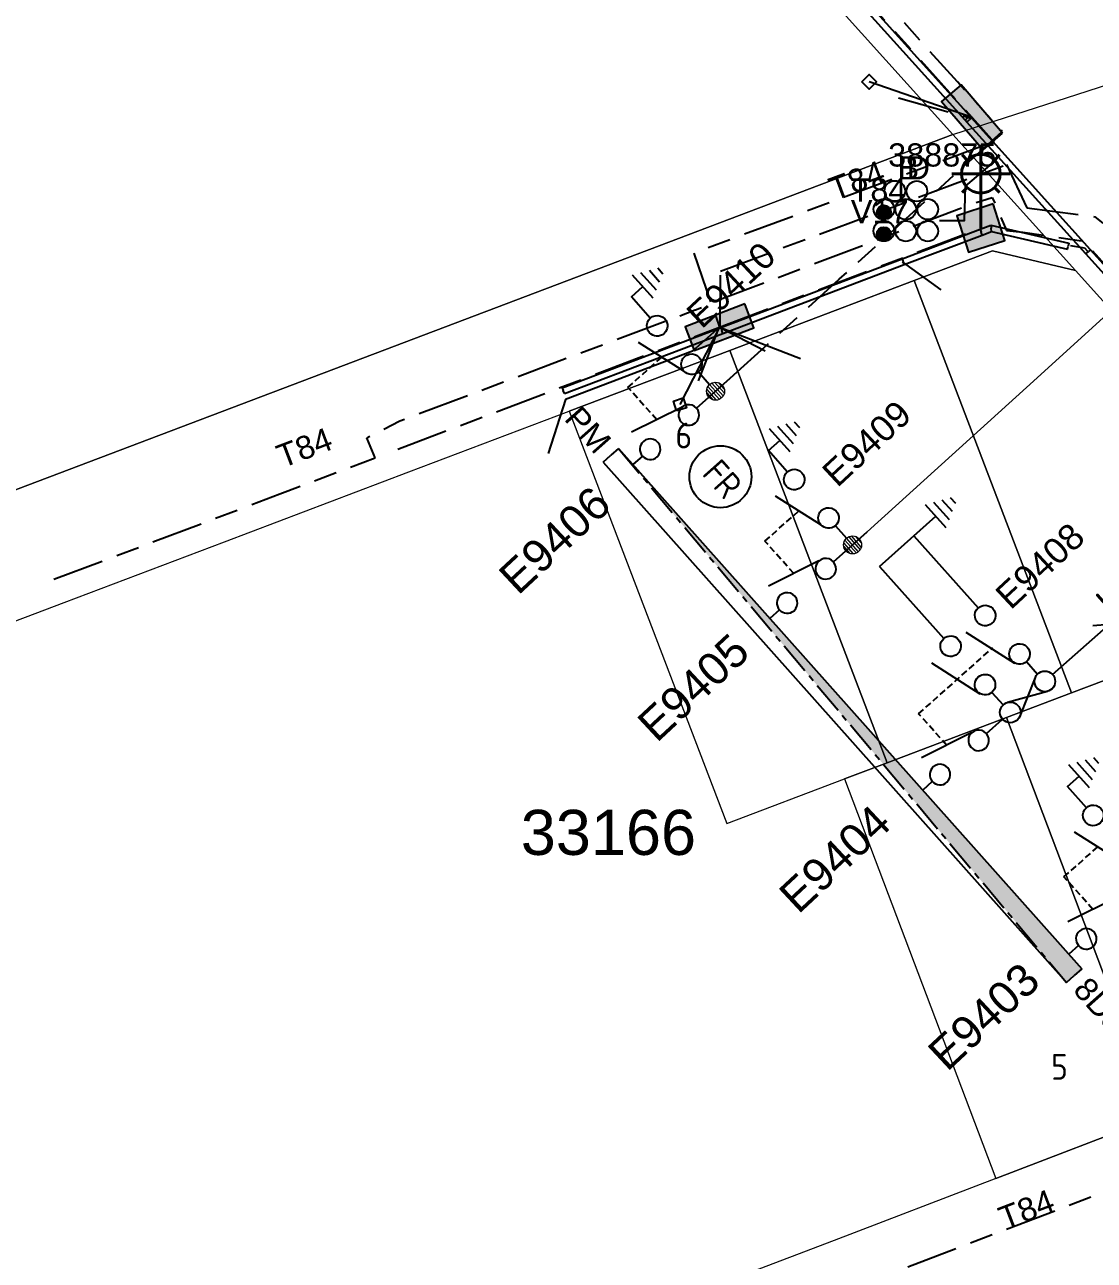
# Model space of a CAD drawing. Header units: metres. Extents: x -1 to 310379, y -2 to 6272124.
# Drawn here: x 309510.7 to 309593.7, y 6271196.6 to 6271292.4 of the extents above; entities that cross this region are included whole.
import ezdxf
from ezdxf.enums import TextEntityAlignment as Align

# ---------------------------------------------------------------- set-up
doc = ezdxf.new("R2010")
doc.units = ezdxf.units.M
for name, pattern in [('A', [0]), ('Cable Exist UG', [8.2, 4, -1.2, 1.8, -1.2]), ('CENTERX2', [4, 2.5, -0.5, 0.5, -0.5]), ('DASHED', [0.75, 0.5, -0.25])]:
    doc.linetypes.add(name, pattern=pattern)
doc.layers.get('0').update_dxf_attribs({"color": 6})
doc.layers.add('Cadastre Land Parcels_SP_EXT', color=9, linetype='Continuous', lineweight=5)
doc.layers.add('Cadastre Roads_SP_EXT', color=9, linetype='Continuous', lineweight=5)
for name, color, linetype in [('Duct_SP_EXT', 7, 'Continuous'), ('Equip_HV_NEW', 2, 'Continuous'), ('Equip_SP_SL_EXT', 7, 'Continuous'), ('Mains_HV_EXT', 7, 'Continuous'), ('Mains_HV_NEW_V17', 2, 'Continuous'), ('Mains_LV_EXT', 7, 'Continuous'), ('Mains_LV_SL_EXT', 7, 'Continuous'), ('Notes_HV_MISC', 7, 'Continuous'), ('Services_SP_EXT', 7, 'Continuous'), ('SupportsUG_SP_LV_EXT', 7, 'Continuous'), ('SupportsUG_SP_LV_SL_EXT', 7, 'Continuous'), ('Trench_SP_EXT', 7, 'Continuous')]:
    doc.layers.add(name, color=color, linetype=linetype)
doc.styles.add('ARIAL', font='arial.ttf', dxfattribs={"height": 2})
doc.styles.add('COLUMN_LABEL', font='arial.ttf')
doc.styles.add('iecARIAL', font='arial.ttf', dxfattribs={"height": 2})
doc.styles.add('iecISOCP', font='isocp.shx')
doc.styles.add('IESYMBOL1', font='isocp.shx')
doc.styles.add('ISOCP', font='isocp.shx', dxfattribs={"height": 1.75})
doc.styles.add('POLE_LABEL', font='arial.ttf')
doc.styles.get("Standard").update_dxf_attribs({"font": 'arial.ttf'})
doc.styles.add('SWG_LABEL', font='arial.ttf')
doc.styles.add('SWITCH_LABEL', font='arial.ttf', dxfattribs={"height": 2.5})
doc.linetypes.add('Cable New UG', pattern='A,7,-0.25,["x",Standard,S=2,R=0,X=0.2,Y=-0.8],-2.1', length=9.35)

# ---------------------------------------------------------------- blocks, each defined once
blk = doc.blocks.new('COLUMN_EXT')
blk.add_hatch(color=256).paths.add_polyline_path([(-1.485, 1.485), (-1.485, -1.485), (1.485, -1.485), (1.485, 1.485)])
blk.add_lwpolyline([(-1.485, -1.485), (1.485, -1.485), (1.485, 1.485), (-1.485, 1.485)], close=True)
for tag, height, style, flags, p in [('ASSET_NUM', 2.5, 'COLUMN_LABEL', 8, (2, 2)), ('STRUCTURE_PLANT_NUMBER', 0.2, 'POLE_LABEL', 9, (1.813, 0.031)), ('STREET_CODE', 0.2, 'COLUMN_LABEL', 9, (1.813, -0.2))]:
    blk.add_attdef(tag, text='', height=height, dxfattribs=dict(style=style, flags=flags)).set_placement(p, align=Align.MIDDLE_LEFT)
at = {"flags": 9}
for tag, p in [('OWNED_BY', (1.813, -0.6)), ('STATE', (1.813, -0.8)), ('COLUMN_TYPE', (1.813, -0.4)), ('USAGE', (1.813, -1)), ('STREETNAME', (1.813, -1.6)), ('SUBURB', (1.813, -1.8)), ('LEGEND', (1.813, -1.2)), ('LOCATION', (1.813, -1.4)), ('NOTES', (1.813, -2))]:
    blk.add_attdef(tag, text='', height=0.2, dxfattribs=at).set_placement(p, align=Align.MIDDLE_LEFT)
at = {"flags": 1}
blk.add_attdef('Z', (1.813, -2.351), '', height=0.2, dxfattribs=at)
blk = doc.blocks.new('PILLAR_EXT')
blk.add_hatch(color=256).paths.add_polyline_path([(-2.475, 0.99), (-2.475, -0.99), (2.475, -0.99), (2.475, 0.99)])
blk.add_lwpolyline([(-2.475, -0.99), (2.475, -0.99), (2.475, 0.99), (-2.475, 0.99)], close=True)
at = {"style": 'iecARIAL', "flags": 8}
blk.add_attdef('ASSET_NUM', (1.5, 3.5), '', height=2.5, dxfattribs=at)
for tag, p, flags in [('OWNED_BY', (0, -0.2), 9), ('STATE', (0, -0.4), 9), ('SUPPORT_TYPE', (0, -0.6), 9), ('USAGE', (0, -0.8), 9), ('LEGEND', (0, -1), 9), ('STREETNAME', (0, -1.8), 9), ('SUBURB', (0, -2), 1), ('LOCATION', (0, -1.2), 9), ('NOTES', (0, -1.4), 9), ('PARENT', (0, -1.6), 9)]:
    blk.add_attdef(tag, p, '', height=0.2, dxfattribs=dict(flags=flags))
blk = doc.blocks.new('DUCT_EXT')
blk.add_circle((0, 0.8), 0.8)
at = {"flags": 1}
blk.add_attdef('Z', (0, 0), '', height=0.2, dxfattribs=at)
at = {"flags": 9}
for tag, p in [('DUCT_CODE', (0, 0)), ('XSECT_TYPE', (0, -0.2)), ('STATE', (0, -0.6)), ('FB_REFERENCE', (0, -0.4)), ('NOTES', (0, -0.8))]:
    blk.add_attdef(tag, text='', height=0.2, dxfattribs=at).set_placement(p, align=Align.MIDDLE_LEFT)
blk = doc.blocks.new('SL_LANTERN_EXT')
at = {"lineweight": 40}
for p, q in [((0, 1.968), (0, 6.468)), ((-1.459, 5.676), (-1.061, 5.278)), ((1.458, 5.676), (1.06, 5.278)), ((-2.25, 4.218), (2.25, 4.218)), ((-1.459, 2.759), (-1.061, 3.157)), ((1.458, 2.759), (1.06, 3.157)), ((0, 0), (0, 2.721))]:
    blk.add_line(p, q, dxfattribs=at)
blk.add_circle((0, 4.218), 1.5, dxfattribs=at)
at = {"style": 'iecARIAL', "flags": 8}
blk.add_attdef('ASSET_NUM', (1.5, 1.5), '', height=2.5, dxfattribs=at)
for tag, p, height, flags in [('CONSTRUCTED_VOLTAGE', (0.981, -0.653), 0.2, 9), ('CONTROL_TYPE', (0.981, -0.853), 0.2, 9), ('LANTERN_PURPOSE', (0.981, -1.053), 0.2, 9), ('LNUMBER', (2.181, -3.253), 2.5, 8), ('OPERATING_VOLTAGE', (0.981, -1.653), 0.2, 9), ('ORIENTATION', (0.981, -1.853), 0.2, 9), ('OWNED_BY', (0.981, -2.053), 0.2, 9), ('LANTERN_TYPE', (0.981, -1.253), 0.2, 9), ('NO_PHASES', (0.981, -1.453), 0.2, 9), ('STATE', (0.981, -2.253), 0.2, 9), ('CEXIST', (0.981, -2.653), 0.2, 9), ('CNEW', (0.981, -2.853), 0.2, 9), ('CNUMBER', (0.981, -3.053), 0.2, 9), ('USAGE', (0.981, -2.453), 0.2, 9), ('CREMOVE', (0.981, -3.253), 0.2, 9), ('CREPLACE', (0.981, -3.453), 0.2, 9), ('LKINGHEIGHT', (0.981, -3.653), 0.2, 9), ('LBRACKET', (0.981, -3.853), 0.2, 9), ('LBRACKETVOCAB', (0.981, -4.053), 0.2, 9), ('LCATEGORY', (0.981, -4.253), 0.2, 9), ('LCHARGE1', (0.981, -4.453), 0.2, 9), ('LCHARGE1PERCENT', (0.981, -4.653), 0.2, 9), ('LCHARGE2', (0.981, -4.853), 0.2, 9), ('LCHARGE2PERCENT', (0.981, -5.053), 0.2, 9), ('LCHARGE3', (0.981, -5.253), 0.2, 9), ('LCHARGE3PERCENT', (0.981, -5.453), 0.2, 9), ('LEXIST', (0.981, -5.653), 0.2, 9), ('LLAMP', (0.981, -5.853), 0.2, 9), ('LLAMPVOCAB', (0.981, -6.053), 0.2, 9), ('LMAST', (0.981, -6.253), 0.2, 9), ('LMASTVOCAB', (0.981, -6.453), 0.2, 9), ('LNEW', (0.981, -6.653), 0.2, 9), ('LANTNUMBER', (0.981, -6.853), 0.2, 9), ('LOUTREACH', (0.981, -7.253), 0.2, 9), ('LOUTREACHVOCAB', (0.981, -7.453), 0.2, 9), ('LRATECODE', (0.981, -7.653), 0.2, 9), ('LREMOVE', (0.981, -7.853), 0.2, 9), ('LREPLACE', (0.981, -8.053), 0.2, 9), ('LTYPE', (0.981, -8.253), 0.2, 9), ('LTYPEVOCAB', (0.981, -8.453), 0.2, 9), ('LEGEND', (0.981, -8.653), 0.2, 9), ('STREETNAME', (0.981, -9.253), 0.2, 9), ('SUBURB', (0.981, -9.453), 0.2, 1), ('LOCATION', (0.981, -8.853), 0.2, 9), ('NOTES', (0.981, -9.053), 0.2, 9)]:
    blk.add_attdef(tag, p, '', height=height, dxfattribs=dict(flags=flags))
blk = doc.blocks.new('CCP_EXT')
at = {"flags": 9}
for tag, p in [('STATE', (0, -1.8)), ('USAGE', (0, -1.2)), ('LEGEND', (0, -1.4)), ('LIFE_SUPPORT', (0, -1.6)), ('NOTES', (0, -2))]:
    blk.add_attdef(tag, text='', height=0.2, dxfattribs=at).set_placement(p, align=Align.MIDDLE_LEFT)
blk.add_wipeout([(0, 0.566), (0.566, 0), (0, -0.566), (-0.566, 0)])
blk.add_lwpolyline([(-0.566, 0), (0, 0.566), (0.566, 0), (0, -0.566), (-0.566, 0)])
at = {"flags": 1}
blk.add_attdef('Z', (0, 0), '', height=0.2, dxfattribs=at)
at = {"flags": 9}
for tag, p in [('CCP_TYPE', (0, 0)), ('OPERATING_VOLTAGE', (0, -0.6)), ('ORIENTATION', (0, -0.8)), ('OWNED_BY', (0, -1)), ('CONSTRUCTED_VOLTAGE', (0, -0.2)), ('NO_PHASES', (0, -0.4))]:
    blk.add_attdef(tag, text='', height=0.2, dxfattribs=at).set_placement(p, align=Align.MIDDLE_LEFT)
blk = doc.blocks.new('CABLE_LARGE_EXT')
h = blk.add_hatch(color=256)
edge = h.paths.add_edge_path()
edge.add_arc((0, 0.55), 0.55, 0, 360)
blk.add_circle((0, 0.55), 0.55)
at = {"flags": 1}
blk.add_attdef('Z', (0, 0), '', height=0.2, dxfattribs=at)
at = {"flags": 9}
for tag, p in [('COND_CODE', (0, 0)), ('XSECT_SIZE', (0, -0.6)), ('STATE', (0, -0.4)), ('FB_REFERENCE', (0, -0.2)), ('NOTES', (0, -0.8))]:
    blk.add_attdef(tag, text='', height=0.2, dxfattribs=at).set_placement(p, align=Align.MIDDLE_LEFT)
blk = doc.blocks.new('SWG_SIE_TRF_NOES_NEW')
for p, q in [((7.008, 0.801), (2.793, 1.949)), ((14.679, 0), (20.536, -0.004))]:
    blk.add_line(p, q)
at = {"linetype": 'DASHED'}
blk.add_lwpolyline([(4.901, 1.375), (4.901, 4.638), (12.609, 4.638)], dxfattribs=at)
for points in [[(2.2, 0.011), (1.2, 0.011)], [(19.536, -0.753), (20.536, -0.004), (19.536, 0.747)], [(7.8, 0), (9.453, 0)]]:
    blk.add_lwpolyline(points)
for points in [[(2.998, -0.79, 1), (3.002, 0.81, 1)], [(6.998, -0.798, 1), (7.002, 0.801, 1)]]:
    blk.add_lwpolyline(points, format="xyb", close=True)
at = {"flags": 1}
blk.add_attdef('Z', (0, 0), '', height=0.2, dxfattribs=at)
at = {"style": 'SWITCH_LABEL', "flags": 9}
blk.add_attdef('STREET_CODE', text='', height=0.2, dxfattribs=at).set_placement((0, -0.2), align=Align.MIDDLE_LEFT)
at = {"flags": 9}
for tag, p in [('ORIENTATION', (0, -0.4)), ('SUBURB', (0, -1)), ('USAGE', (0, -0.8)), ('PARENT', (0, -0.6)), ('STREETNAME', (0, -1.2)), ('OWNED_BY', (0.004, -1.886)), ('LOCATION', (0, -1.4)), ('NOTES', (0, -1.6)), ('OPERATED_BY', (-0.002, -2.108)), ('MAINTAINED_BY', (-0.003, -2.315))]:
    blk.add_attdef(tag, text='', height=0.2, dxfattribs=at).set_placement(p, align=Align.MIDDLE_LEFT)
blk = doc.blocks.new('SWG_FUSE_NEW')
for points in [[(1.151, 0.718), (4.044, -0.706)], [(1.16, -0.715), (4.044, 0.727)]]:
    blk.add_lwpolyline(points)
for centre in [(0.8, -0.001), (4.4, 0.01)]:
    blk.add_circle(centre, 0.8)
blk = doc.blocks.new('SWG_SIE_TRF_NEW')
at = {"linetype": 'CENTERX2'}
blk.add_blockref('SWG_SIE_TRF_NOES_NEW', (0, 0), dxfattribs=at)
at = {"linetype": 'CENTERX2', "rotation": 180}
blk.add_blockref('SWG_FUSE_NEW', (14.679, 0), dxfattribs=at)
at = {"style": 'IESYMBOL1'}
blk.add_text('TRF', height=2.5, rotation=89.98256, dxfattribs=at).set_placement((22.515, -0.055), align=Align.MIDDLE_CENTER)
blk = doc.blocks.new('SWG_SIE_SU_NEW')
blk.add_line((5.808, 0.79), (1.594, 1.938))
at = {"linetype": 'A', "lineweight": 0}
for p, q in [((7.981, 0.347), (7.98, -0.368)), ((8.18, -0.584), (8.181, 0.562)), ((8.381, 0.659), (8.379, -0.682)), ((8.579, -0.712), (8.581, 0.688)), ((8.781, 0.659), (8.779, -0.683)), ((8.98, -0.588), (8.981, 0.564)), ((9.181, 0.351), (9.18, -0.376))]:
    blk.add_line(p, q, dxfattribs=at)
at = {"linetype": 'DASHED'}
blk.add_lwpolyline([(3.701, 1.364), (3.701, 4.733), (7.222, 4.733)], dxfattribs=at)
for points in [[(1, 0), (0, 0)], [(6.6, -0.012), (10.1, -0.012)]]:
    blk.add_lwpolyline(points)
for points in [[(1.798, -0.802, 1), (1.802, 0.798, 1)], [(5.798, -0.81, 1), (5.802, 0.79, 1)]]:
    blk.add_lwpolyline(points, format="xyb", close=True)
at = {"linetype": 'A', "lineweight": 0}
blk.add_circle((8.582, -0.012), 0.7, dxfattribs=at)
at = {"style": 'SWG_LABEL', "flags": 8}
blk.add_attdef('ASSET_NUM', text='', height=2.5, rotation=179.95437, dxfattribs=at).set_placement((-2.4, 0.012), align=Align.MIDDLE_LEFT)
at = {"flags": 1}
blk.add_attdef('Z', (0, 0), '', height=0.2, dxfattribs=at)
at = {"style": 'SWITCH_LABEL', "flags": 9}
blk.add_attdef('STREET_CODE', text='', height=0.2, dxfattribs=at).set_placement((0, 0), align=Align.MIDDLE_LEFT)
at = {"flags": 9}
for tag, p in [('ORIENTATION', (0, -0.2)), ('SUBURB', (0, -0.8)), ('STREETNAME', (0, -1)), ('USAGE', (0, -0.6)), ('PARENT', (0, -0.4)), ('OPERATED_BY', (-0.013, -1.84)), ('OWNED_BY', (-0.007, -1.617)), ('LOCATION', (0, -1.2)), ('NOTES', (0, -1.4)), ('MAINTAINED_BY', (-0.015, -2.047))]:
    blk.add_attdef(tag, text='', height=0.2, dxfattribs=at).set_placement(p, align=Align.MIDDLE_LEFT)
blk = doc.blocks.new('SWG_SIE_TRS_ES_1_NEW')
for p, q in [((-6.103, 4.327), (-1.804, 5.547)), ((-6.103, 0.747), (-1.804, 1.966)), ((5.301, -2.29), (7.701, -2.285)), ((5.603, -2.89), (7.403, -2.886)), ((5.904, -3.489), (7.104, -3.486)), ((6.205, -4.088), (6.805, -4.087))]:
    blk.add_line(p, q)
for points in [[(-5.789, 2.759, -1), (-5.793, 4.359, -1)], [(-1.789, 2.767, -1), (-1.793, 4.367, -1)], [(-5.789, -0.821, -1), (-5.793, 0.779, -1)], [(-1.789, -0.813, -1), (-1.793, 0.787, -1)]]:
    blk.add_lwpolyline(points, format="xyb", close=True)
for points in [[(-6.591, 3.558), (-7.891, 3.558)], [(6.501, 3.569), (-0.991, 3.569)], [(6.501, 3.569), (6.501, -2.288)], [(-6.591, -0.023), (-7.891, -0.023)], [(6.501, -0.012), (-0.991, -0.012)]]:
    blk.add_lwpolyline(points)
at = {"flags": 1}
blk.add_attdef('Z', (0, 0), '', height=0.2, dxfattribs=at)
at = {"style": 'SWITCH_LABEL', "flags": 9}
blk.add_attdef('STREET_CODE', text='', height=0.2, dxfattribs=at).set_placement((0, -0.2), align=Align.MIDDLE_LEFT)
at = {"flags": 9}
for tag, p in [('ORIENTATION', (0, -0.4)), ('SUBURB', (0, -1)), ('USAGE', (0, -0.8)), ('PARENT', (0, -0.6)), ('STREETNAME', (0, -1.2)), ('LOCATION', (0, -1.4)), ('NOTES', (0, -1.6)), ('OWNED_BY', (0.012, -1.804)), ('OPERATED_BY', (0.005, -2.026)), ('MAINTAINED_BY', (0.004, -2.233))]:
    blk.add_attdef(tag, text='', height=0.2, dxfattribs=at).set_placement(p, align=Align.MIDDLE_LEFT)
at = {"style": 'SWG_LABEL', "flags": 8}
blk.add_attdef('ASSET_NUM', text='', height=2.5, dxfattribs=at).set_placement((-1.812, -2.264), align=Align.MIDDLE_CENTER)
blk = doc.blocks.new('SWG_SIE_ES_NEW')
for p, q in [((-5.793, 0.779), (-1.793, 1.926)), ((0.012, -1.212), (2.412, -1.207)), ((0.313, -1.811), (2.113, -1.807)), ((0.614, -2.41), (1.814, -2.408)), ((0.915, -3.01), (1.515, -3.008))]:
    blk.add_line(p, q)
for points in [[(-5.789, -0.821, -1), (-5.793, 0.779, -1)], [(-1.789, -0.813, -1), (-1.793, 0.787, -1)]]:
    blk.add_lwpolyline(points, format="xyb", close=True)
for points in [[(-6.591, -0.023), (-7.891, -0.023)], [(-0.991, -0.012), (1.212, -0.012), (1.212, -1.209)]]:
    blk.add_lwpolyline(points)
at = {"flags": 1}
blk.add_attdef('Z', (0, 0), '', height=0.2, dxfattribs=at)
at = {"style": 'SWITCH_LABEL', "flags": 9}
blk.add_attdef('STREET_CODE', text='', height=0.2, dxfattribs=at).set_placement((0, -0.2), align=Align.MIDDLE_LEFT)
at = {"flags": 9}
for tag, p in [('ORIENTATION', (0, -0.4)), ('SUBURB', (0, -1)), ('USAGE', (0, -0.8)), ('PARENT', (0, -0.6)), ('OPERATED_BY', (-0.003, -2.005)), ('STREETNAME', (0, -1.2)), ('OWNED_BY', (0.004, -1.783)), ('LOCATION', (0, -1.4)), ('NOTES', (0, -1.6)), ('MAINTAINED_BY', (-0.004, -2.212))]:
    blk.add_attdef(tag, text='', height=0.2, dxfattribs=at).set_placement(p, align=Align.MIDDLE_LEFT)
at = {"style": 'ARIAL', "flags": 8}
blk.add_attdef('ASSET_NUM', text='', height=2, dxfattribs=at).set_placement((14.296, -5.086), align=Align.MIDDLE_RIGHT)
blk = doc.blocks.new('*U152')
for p, q in [((-1.6, 0), (-1.6, 54.053)), ((-1.6, 54.053), (-0.8, 54.053)), ((0, 54.053), (-0.8, 54.053)), ((0, 0), (0, 54.053)), ((-1.6, 0), (-0.8, 0)), ((0, 0), (-0.8, 0))]:
    blk.add_line(p, q)
at = {"style": 'ARIAL'}
blk.add_attdef('SWG_TYPE', text='', height=1.8, rotation=90, dxfattribs=at).set_placement((-0.8, 54.798), align=Align.MIDDLE_LEFT)
blk.add_attdef('SUB_TYPE', text='', height=1.8, rotation=90, dxfattribs=at).set_placement((-0.8, -0.757), align=Align.MIDDLE_RIGHT)
blk = doc.blocks.new('FAULT_INDIC_SE')
blk.add_circle((0, 0), 2.4)
at = {"insert": (-1.152, 1.002), "char_height": 2, "width": 2.70423, "attachment_point": 1, "style": 'iecISOCP'}
blk.add_mtext('FR', dxfattribs=at)

msp = doc.modelspace()

# ---------------------------------------------------------------- hatches: boundary and pattern name
at = {"layer": 'Equip_HV_NEW'}
h = msp.add_hatch(color=2, dxfattribs=at)
h.dxf.hatch_style = 1
h.paths.add_polyline_path([(309556.764, 6271259.574), (309591.517, 6271218.142), (309592.712, 6271219.206)])

# ---------------------------------------------------------------- linework, layer by layer
at = {"layer": 'Cadastre Land Parcels_SP_EXT', "linetype": 'Continuous'}
for points in [[(309208.967, 6271142.215), (309340.355, 6271192.033), (309365.969, 6271201.745), (309582.708, 6271283.918), (309551.286, 6271318.8), (309459.13, 6271283.839), (308935.823, 6271085.289), (308927.303, 6271082.195), (308967.596, 6271051.044), (308967.848, 6271050.785), (309208.967, 6271142.215)], [(309601.287, 6271244.168), (309614.13, 6271249.038), (309592.209, 6271273.371), (309585.77, 6271274.901), (309579.701, 6271272.601), (309591.902, 6271240.609), (309601.287, 6271244.168)], [(309586.849, 6271238.693), (309591.902, 6271240.609), (309579.701, 6271272.601), (309565.393, 6271267.18), (309577.598, 6271235.185), (309586.849, 6271238.693)], [(309574.303, 6271233.936), (309577.598, 6271235.185), (309565.393, 6271267.18), (309552.956, 6271262.47), (309565.164, 6271230.471), (309574.303, 6271233.936)], [(309613.019, 6271213.266), (309601.287, 6271244.168), (309591.902, 6271240.609), (309586.849, 6271238.693), (309598.583, 6271207.743), (309613.019, 6271213.266)], [(309598.583, 6271207.743), (309586.849, 6271238.693), (309577.598, 6271235.185), (309574.303, 6271233.936), (309586.03, 6271202.941), (309598.583, 6271207.743)]]:
    msp.add_lwpolyline(points, close=True, dxfattribs=at)
at = {"layer": 'Cadastre Roads_SP_EXT', "linetype": 'Continuous'}
msp.add_lwpolyline([(309645.549, 6271214.158), (309635.133, 6271225.721), (309634.076, 6271221.322), (309613.019, 6271213.266), (309598.583, 6271207.743), (309586.03, 6271202.941), (309573.487, 6271198.142), (309559.102, 6271192.64), (309546.591, 6271187.854), (309534.094, 6271183.072), (309519.752, 6271177.586), (309507.283, 6271172.817), (309494.828, 6271168.052), (309480.584, 6271162.603), (309468.156, 6271157.849), (309455.739, 6271153.097), (309441.495, 6271147.648), (309429.11, 6271142.911), (309412.069, 6271136.391), (309402.612, 6271132.774), (309407.648, 6271123.169), (309645.549, 6271214.158)], close=True, dxfattribs=at)
at = {"layer": 'Duct_SP_EXT'}
for p, q in [((309583.655, 6271285.048), (309583.833, 6271285.209)), ((309583.655, 6271285.048), (309583.833, 6271285.209)), ((309583.792, 6271284.895), (309583.655, 6271285.048)), ((309583.792, 6271284.895), (309583.971, 6271285.056)), ((309593.011, 6271274.662), (309583.792, 6271284.895)), ((309584.011, 6271285.369), (309583.833, 6271285.209)), ((309584.011, 6271285.369), (309583.833, 6271285.209)), ((309584.149, 6271285.216), (309583.971, 6271285.056)), ((309584.149, 6271285.216), (309584.011, 6271285.369)), ((309593.368, 6271274.983), (309584.149, 6271285.216)), ((309578.762, 6271274.285), (309584.809, 6271276.579)), ((309578.932, 6271273.836), (309584.979, 6271276.13)), ((309584.809, 6271276.579), (309585.658, 6271276.901)), ((309584.809, 6271276.579), (309584.894, 6271276.354)), ((309584.809, 6271276.579), (309584.894, 6271276.354)), ((309584.979, 6271276.13), (309584.894, 6271276.354)), ((309584.979, 6271276.13), (309584.894, 6271276.354)), ((309584.979, 6271276.13), (309585.691, 6271276.4)), ((309585.658, 6271276.901), (309591.703, 6271275.487)), ((309585.658, 6271276.901), (309585.675, 6271276.65)), ((309585.691, 6271276.4), (309585.675, 6271276.65)), ((309585.691, 6271276.4), (309591.594, 6271275.02)), ((309591.594, 6271275.02), (309591.648, 6271275.253)), ((309591.703, 6271275.487), (309591.648, 6271275.253)), ((309564.703, 6271268.951), (309578.762, 6271274.285)), ((309578.762, 6271274.285), (309578.847, 6271274.06)), ((309578.762, 6271274.285), (309578.847, 6271274.06)), ((309593.011, 6271274.662), (309593.189, 6271274.823)), ((309593.011, 6271274.662), (309593.189, 6271274.823)), ((309607.222, 6271258.888), (309593.011, 6271274.662)), ((309593.368, 6271274.983), (309593.189, 6271274.823)), ((309593.368, 6271274.983), (309593.189, 6271274.823)), ((309607.578, 6271259.209), (309593.368, 6271274.983)), ((309564.873, 6271268.502), (309578.932, 6271273.836)), ((309578.932, 6271273.836), (309578.847, 6271274.06)), ((309578.932, 6271273.836), (309578.847, 6271274.06)), ((309552.405, 6271264.285), (309564.703, 6271268.951)), ((309564.703, 6271268.951), (309564.788, 6271268.726)), ((309564.703, 6271268.951), (309564.788, 6271268.726)), ((309564.873, 6271268.502), (309564.788, 6271268.726)), ((309564.873, 6271268.502), (309564.788, 6271268.726)), ((309552.405, 6271264.285), (309552.49, 6271264.061)), ((309552.576, 6271263.837), (309552.49, 6271264.061))]:
    msp.add_line(p, q, dxfattribs=at)
msp.add_lwpolyline([(309581.659, 6271277.26), (309583.602, 6271277.26), (309583.67, 6271279.922), (309586.091, 6271281.953)], dxfattribs=at)
at = {"layer": 'Equip_HV_NEW', "linetype": 'CENTERX2'}
msp.add_line((309556.764, 6271259.574), (309591.517, 6271218.142), dxfattribs=at)
at = {"layer": 'Mains_LV_EXT', "linetype": 'Cable Exist UG'}
for points in [[(309564.656, 6271269.007), (309564.676, 6271273.333), (309564.676, 6271273.333), (309586.862, 6271281.596), (309588.448, 6271278.244), (309588.448, 6271278.244), (309593.702, 6271277.539), (309594.337, 6271277.054), (309604.777, 6271286.658), (309610.525, 6271279.838)], [(309584.194, 6271285.257), (309585.908, 6271283.344), (309585.67, 6271283.275), (309585.67, 6271283.275), (309562.601, 6271274.724), (309564.602, 6271268.977)]]:
    msp.add_lwpolyline(points, dxfattribs=at)
at = {"layer": 'Mains_LV_EXT', "linetype": 'Cable Exist UG', "flags": 128}
msp.add_lwpolyline([(309603.814, 6271246.845), (309610.965, 6271249.715), (309610.965, 6271249.715), (309616.819, 6271251.876), (309617.442, 6271251.338), (309618.026, 6271250.689), (309637.951, 6271228.569), (309639.46, 6271226.938), (309639.001, 6271225.045), (309639.001, 6271225.045), (309638.871, 6271224.554), (309637.362, 6271218.279), (309617.881, 6271210.836), (309614.288, 6271209.462), (309594.873, 6271202.046), (309594.873, 6271202.046), (309574.794, 6271194.376), (309572.863, 6271193.589), (309572.015, 6271195.456), (309572.015, 6271195.456), (309547.215, 6271185.983)], dxfattribs=at)
at = {"layer": 'Mains_LV_SL_EXT', "linetype": 'Cable Exist UG'}
msp.add_lwpolyline([(309564.602, 6271268.977), (309584.871, 6271276.666)], dxfattribs=at)
at = {"layer": 'Services_SP_EXT'}
msp.add_lwpolyline([(309564.602, 6271268.977), (309570.879, 6271266.559)], dxfattribs=at)
at = {"layer": 'Trench_SP_EXT', "linetype": 'Cable Exist UG'}
for points in [[(309578.476, 6271286.776), (309584.032, 6271285.22)], [(309591.833, 6271275.308), (309592.907, 6271275.137), (309593.138, 6271274.88)], [(309581.787, 6271271.886), (309578.783, 6271274.036)], [(309562.985, 6271264.818), (309564.602, 6271268.977), (309568.875, 6271266.774)]]:
    msp.add_lwpolyline(points, dxfattribs=at)

# ---------------------------------------------------------------- block references
at = {"layer": 'Duct_SP_EXT'}
for name, p in [('DUCT_EXT', (309578.197, 6271278.742)), ('DUCT_EXT', (309579.908, 6271278.726)), ('DUCT_EXT', (309577.353, 6271277.333)), ('CABLE_LARGE_EXT', (309577.353, 6271277.333)), ('DUCT_EXT', (309579.049, 6271277.328)), ('DUCT_EXT', (309580.749, 6271277.328)), ('DUCT_EXT', (309577.349, 6271275.646)), ('DUCT_EXT', (309579.049, 6271275.628)), ('DUCT_EXT', (309580.749, 6271275.628)), ('CABLE_LARGE_EXT', (309577.349, 6271275.646))]:
    msp.add_blockref(name, p, dxfattribs=at)
at = {"layer": 'Equip_HV_NEW', "linetype": 'CENTERX2'}
ref = msp.add_blockref('SWG_SIE_ES_NEW', (309569.191, 6271258.488), dxfattribs=dict(at, rotation=131.685550996387))
ref.add_attrib('ASSET_NUM', 'E9409', dxfattribs={"layer": '0', "height": 2, "rotation": 43, "style": 'ARIAL'}).set_placement((309578.967, 6271262.72), align=Align.MIDDLE_RIGHT)
at = {"layer": 'Equip_HV_NEW', "linetype": 'CENTERX2', "rotation": 311.685550996387}
msp.add_blockref('FAULT_INDIC_SE', (309564.677, 6271257.378), dxfattribs=at)
at = {"layer": 'Equip_HV_NEW', "linetype": 'CENTERX2'}
ref = msp.add_blockref('SWG_SIE_SU_NEW', (309568.505, 6271246.389), dxfattribs=dict(at, rotation=41.68555099638694))
ref.add_attrib('ASSET_NUM', 'E9405', dxfattribs={"layer": '0', "height": 2.5, "rotation": 43, "style": 'SWG_LABEL'}).set_placement((309558.875, 6271237.595), align=Align.MIDDLE_LEFT)
ref = msp.add_blockref('SWG_SIE_TRS_ES_1_NEW', (309584.002, 6271247.94), dxfattribs=dict(at, rotation=131.685550996387))
ref.add_attrib('ASSET_NUM', '         E9408', dxfattribs={"layer": '0', "height": 2, "rotation": 43, "style": 'SWG_LABEL'}).set_placement((309586.898, 6271248.092), align=Align.MIDDLE_CENTER)
ref = msp.add_blockref('SWG_SIE_TRF_NEW', (309579.473, 6271232.268), dxfattribs=dict(at, rotation=41.68555099638694))
ref.add_attrib('ASSET_NUM', 'E9404', dxfattribs={"layer": '0', "height": 2.5, "rotation": 43, "style": 'SWG_LABEL'}).set_placement((309569.857, 6271224.3), align=Align.MIDDLE_LEFT)
ref = msp.add_blockref('SWG_SIE_ES_NEW', (309592.39, 6271232.437), dxfattribs=dict(at, rotation=131.685550996387))
ref.add_attrib('ASSET_NUM', 'E9407', dxfattribs={"layer": '0', "height": 2, "rotation": 43, "style": 'ARIAL'}).set_placement((309602.07, 6271236.693), align=Align.MIDDLE_RIGHT)
ref = msp.add_blockref('SWG_SIE_SU_NEW', (309591.704, 6271220.338), dxfattribs=dict(at, rotation=41.68555099638694))
ref.add_attrib('ASSET_NUM', 'E9403', dxfattribs={"layer": '0', "height": 2.5, "rotation": 43, "style": 'SWG_LABEL'}).set_placement((309581.401, 6271212.077), align=Align.MIDDLE_LEFT)
at = {"layer": 'Equip_SP_SL_EXT'}
msp.add_blockref('SL_LANTERN_EXT', (309584.871, 6271276.666), dxfattribs=at)
at = {"layer": 'SupportsUG_SP_LV_EXT'}
for p, rotation in [((309584.194, 6271285.257), 130.5458470118307), ((309564.602, 6271268.977), 200.9195565008286)]:
    msp.add_blockref('PILLAR_EXT', p, dxfattribs=dict(at, rotation=rotation))
at = {"layer": 'SupportsUG_SP_LV_SL_EXT', "rotation": 198.0564997128305}
msp.add_blockref('COLUMN_EXT', (309584.871, 6271276.666), dxfattribs=at)

# ---------------------------------------------------------------- texts
at = {"layer": 'Cadastre Land Parcels_SP_EXT', "style": 'ISOCP'}
for s, p in [('6', (309561.177, 6271259.574)), ('5', (309590.315, 6271210.599))]:
    msp.add_text(s, height=2, dxfattribs=at).set_placement(p)
at = {"layer": 'Duct_SP_EXT'}
for s, p in [('388875', (309577.682, 6271281.44)), ('B', (309578.408, 6271280.443)), ('D', (309579.108, 6271280.443)), ('T84', (309574.766, 6271278.725)), ('V17', (309574.789, 6271277.034))]:
    msp.add_text(s, height=1.8, dxfattribs=at).set_placement(p)
at = {"layer": 'Mains_LV_EXT'}
for rotation, p in [(20.36229, (309573.527, 6271278.768)), (20.77612, (309530.697, 6271258.03)), (20.90532, (309586.701, 6271198.924))]:
    msp.add_text('T84', height=1.8, rotation=rotation, dxfattribs=at).set_placement(p)
at = {"layer": 'Notes_HV_MISC', "color": 2, "linetype": 'Cable New UG', "lineweight": 0, "insert": (309549.189, 6271231.539), "char_height": 3.5, "attachment_point": 1, "style": 'iecARIAL'}
msp.add_mtext_dynamic_manual_height_columns('33166', width=34.99802, gutter_width=10, heights=[0], dxfattribs=at)

# ---------------------------------------------------------------- next in the draw order: block references
at = {"layer": 'Services_SP_EXT'}
msp.add_blockref('CCP_EXT', (309576.204, 6271288.019), dxfattribs=at)
at = {"layer": 'Services_SP_EXT', "rotation": 62.91955631574195}
msp.add_blockref('CCP_EXT', (309561.538, 6271262.988), dxfattribs=at)

# ---------------------------------------------------------------- next in the draw order: linework, layer by layer
at = {"layer": 'Cadastre Roads_SP_EXT', "linetype": 'Continuous'}
for points in [[(309603.687, 6271290.705), (309542.419, 6271358.774), (309528.57, 6271374.146), (309515.799, 6271358.23), (309551.286, 6271318.8), (309582.708, 6271283.918), (309603.687, 6271290.705)], [(309582.708, 6271283.918), (309365.969, 6271201.745), (309369.965, 6271193.143), (309383.782, 6271198.377), (309396.22, 6271203.089), (309408.657, 6271207.801), (309422.966, 6271213.222), (309435.403, 6271217.935), (309447.841, 6271222.645), (309462.149, 6271228.067), (309474.587, 6271232.779), (309487.025, 6271237.491), (309501.333, 6271242.911), (309513.772, 6271247.624), (309526.209, 6271252.336), (309540.517, 6271257.757), (309552.956, 6271262.469), (309565.393, 6271267.18), (309579.701, 6271272.601), (309585.77, 6271274.901), (309592.209, 6271273.371), (309582.708, 6271283.918)]]:
    msp.add_lwpolyline(points, close=True, dxfattribs=at)
at = {"layer": 'Duct_SP_EXT'}
for p, q in [((309583.655, 6271285.048), (309552.371, 6271319.777)), ((309584.011, 6271285.369), (309552.728, 6271320.099)), ((309552.576, 6271263.837), (309564.873, 6271268.502))]:
    msp.add_line(p, q, dxfattribs=at)
at = {"layer": 'Mains_HV_EXT', "linetype": 'Cable Exist UG', "flags": 128}
msp.add_lwpolyline([(309565.435, 6271265.024), (309573.892, 6271272.701), (309586.521, 6271284.166), (309586.521, 6271284.166), (309584.937, 6271285.926), (309583.063, 6271288.006), (309583.063, 6271288.006), (309553.515, 6271320.808), (309553.02, 6271321.358), (309553.02, 6271321.358), (309518.029, 6271360.237), (309510.588, 6271368.606), (309509.484, 6271361.223), (309481.213, 6271350.527), (309478.752, 6271356.971)], dxfattribs=at)
at = {"layer": 'Mains_HV_NEW_V17', "color": 2, "linetype": 'Cable New UG', "lineweight": 0, "flags": 128}
msp.add_lwpolyline([(309815.071, 6271482.052), (309832.468, 6271498.209), (309849.214, 6271479.396), (309891.369, 6271433.71), (309857.888, 6271400.534), (309823.679, 6271365.982), (309765.065, 6271307.516), (309709.525, 6271252.333), (309674.259, 6271217.353), (309674.117, 6271211.401), (309672.127, 6271213.438), (309649.413, 6271238.656), (309638.582, 6271229.228), (309598.915, 6271273.84), (309588.411, 6271264.313), (309576.056, 6271253.097)], dxfattribs=at)
at = {"layer": 'Mains_LV_EXT', "linetype": 'Cable Exist UG'}
msp.add_lwpolyline([(309552.773, 6271320.138), (309584.194, 6271285.257)], dxfattribs=at)
at = {"layer": 'Mains_LV_EXT', "linetype": 'Cable Exist UG', "flags": 128}
msp.add_lwpolyline([(309512.99, 6271249.421), (309530.515, 6271256.045), (309530.515, 6271256.045), (309537.901, 6271258.847), (309537.242, 6271260.4), (309539.818, 6271261.713), (309539.818, 6271261.713), (309562.708, 6271270.317), (309562.744, 6271270.316), (309564.81, 6271271.195), (309564.81, 6271271.195), (309584.162, 6271278.536), (309585.762, 6271279.036), (309586.856, 6271276.471), (309588.126, 6271276.345), (309588.126, 6271276.345), (309592.92, 6271275.633), (309593.757, 6271274.641), (309593.757, 6271274.641), (309612.237, 6271254.146), (309607.85, 6271252.506), (309600.257, 6271249.679)], dxfattribs=at)
at = {"layer": 'Mains_LV_SL_EXT', "linetype": 'Cable Exist UG'}
msp.add_lwpolyline([(309539.648, 6271259.51), (309564.602, 6271268.977)], dxfattribs=at)
at = {"layer": 'Services_SP_EXT'}
for points in [[(309584.194, 6271285.257), (309576.204, 6271288.019)], [(309564.602, 6271268.977), (309562.503, 6271267.111), (309562.503, 6271267.111), (309552.67, 6271263.38), (309551.314, 6271259.19)], [(309564.602, 6271268.977), (309561.538, 6271262.988)]]:
    msp.add_lwpolyline(points, dxfattribs=at)

# ---------------------------------------------------------------- next in the draw order: block references
at = {"layer": 'Equip_HV_NEW', "linetype": 'CENTERX2'}
ref = msp.add_blockref('SWG_SIE_ES_NEW', (309558.57, 6271270.415), dxfattribs=dict(at, rotation=131.685550996387))
ref.add_attrib('ASSET_NUM', 'E9410', dxfattribs={"layer": '0', "height": 2, "rotation": 43, "style": 'ARIAL'}).set_placement((309568.448, 6271275.019), align=Align.MIDDLE_RIGHT)
ref = msp.add_blockref('SWG_SIE_SU_NEW', (309557.884, 6271258.316), dxfattribs=dict(at, rotation=41.68555099638694))
ref.add_attrib('ASSET_NUM', 'E9406', dxfattribs={"layer": '0', "height": 2.5, "rotation": 43, "style": 'SWG_LABEL'}).set_placement((309548.123, 6271249.031), align=Align.MIDDLE_LEFT)
at = {"layer": 'Equip_HV_NEW', "linetype": 'CENTERX2', "rotation": 221.6855509963869}
msp.add_blockref('*U152', (309555.574, 6271258.512), dxfattribs=at).add_auto_attribs({'SUB_TYPE': 'PM', 'SWG_TYPE': '8DJH'})

doc.saveas('drawing.dxf')
